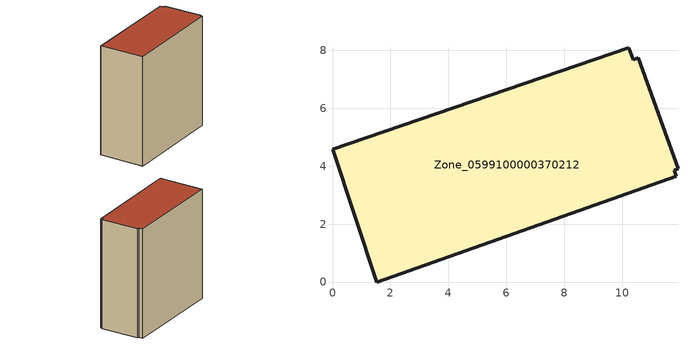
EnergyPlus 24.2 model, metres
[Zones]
Zone_0599100000370212
 floor ground (C_G): 11.79,3.85 11.86,3.66 1.53,0 0,4.58 10.22,8.08 10.37,7.68 10.55,7.73 11.92,3.91 z0.9
 wall outside (C_F): 11.92,3.91 10.55,7.73 10.37,7.68 10.22,8.08 0,4.58 1.53,0 11.86,3.66 11.79,3.85 11.92,3.91 z0.9:12.56
 roof outside (C_R): 11.86,3.66 11.79,3.85 11.92,3.91 10.55,7.73 10.37,7.68 10.22,8.08 0,4.58 1.53,0 z12.56
[BUILDING]
Pand.0599100000370212: North Axis=0; Terrain=City; Loads Convergence Tolerance Value=0.04; Temperature Convergence Tolerance Value=0.4; Solar Distribution=FullExterior; Maximum Number of Warmup Days=25; Minimum Number of Warmup Days=1
[Site:Location]
Rotterdam.The.Hague.AP_ZH_NLD Design_Conditions: Latitude=51.96; Longitude=4.45; Time Zone=1; Elevation=-4.5
[SITE:GROUNDTEMPERATURE:BUILDINGSURFACE]
18, 18, 18, 18, 18, 18, 18, 18, 18, 18, 18, 18
[MATERIAL] Thermal Absorptance=0.9; Solar Absorptance=0.7; Visible Absorptance=0.7
Name | Roughness | Thickness | Conductivity | Density | Specific Heat
G.TI.1992-2005 | MediumSmooth | 0.15 | 0.06 | 540 | 1210
F.TI.1992-2005 | Rough | 0.3 | 0.12 | 1920 | 840
R.TI.1992-2005 | MediumRough | 0.2 | 0.08 | 1500 | 1000
[CONSTRUCTION]
C_G: G.TI.1992-2005
C_F: F.TI.1992-2005
C_R: R.TI.1992-2005
[ZONE]
Zone_0599100000370212: Type=1; Multiplier=1; Ceiling Height=Autocalculate; Volume=Autocalculate; Floor Area=autocalculate; Part of Total Floor Area=Yes
[ZONEINFILTRATION:DESIGNFLOWRATE]
Infil_Zone_0599100000370212: Zone or ZoneList or Space or SpaceList=Zone_0599100000370212; Schedule=AlwaysOn; Design Flow Rate Calculation Method=Flow/Area; Flow Rate per Floor Area=0.0015; Constant Term Coefficient=1; Temperature Term Coefficient=0; Velocity Term Coefficient=0; Velocity Squared Term Coefficient=0
[HVACTEMPLATE:ZONE:IDEALLOADSAIRSYSTEM]
Zone_0599100000370212: Maximum Heating Supply Air Temperature=50; Minimum Cooling Supply Air Temperature=13; Maximum Heating Supply Air Humidity Ratio=0.0156; Minimum Cooling Supply Air Humidity Ratio=0.0077; Heating Limit=NoLimit; Cooling Limit=NoLimit; Dehumidification Control Type=ConstantSensibleHeatRatio; Cooling Sensible Heat Ratio=0.7; Dehumidification Setpoint=60; Humidification Control Type=None; Humidification Setpoint=30; Outdoor Air Method=None; Outdoor Air Flow Rate per Person=0.00944; Outdoor Air Flow Rate per Zone Floor Area=0; Outdoor Air Flow Rate per Zone=0; Demand Controlled Ventilation Type=None; Outdoor Air Economizer Type=NoEconomizer; Heat Recovery Type=None; Sensible Heat Recovery Effectiveness=0.7; Latent Heat Recovery Effectiveness=0.65
[ZONECONTROL:THERMOSTAT]
ThermostatControl_Zone_0599100000370212: Zone or ZoneList=Zone_0599100000370212; Control Type Schedule=DualSetpointControlType; Control 1=Thermostat_Zone_0599100000370212; Temperature Difference Between Cutout And Setpoint=0
[THERMOSTATSETPOINT:DUALSETPOINT]
Thermostat_Zone_0599100000370212: Heating Setpoint Temperature Schedule=HeatingSetpoint_Zone_0599100000370212; Cooling Setpoint Temperature Schedule=CoolingSetpoint_Zone_0599100000370212
[SCHEDULE:COMPACT]
HeatingSetpoint_Zone_0599100000370212: Through: 12/31, For: AllDays, Until: 24:00, 21
CoolingSetpoint_Zone_0599100000370212: Through: 12/31, For: AllDays, Until: 24:00, 24
DualSetpointControlType: Through: 12/31, For: AllDays, Until: 24:00, 4
AlwaysOn: Through: 12/31, For: AllDays, Until: 24:00, 1
